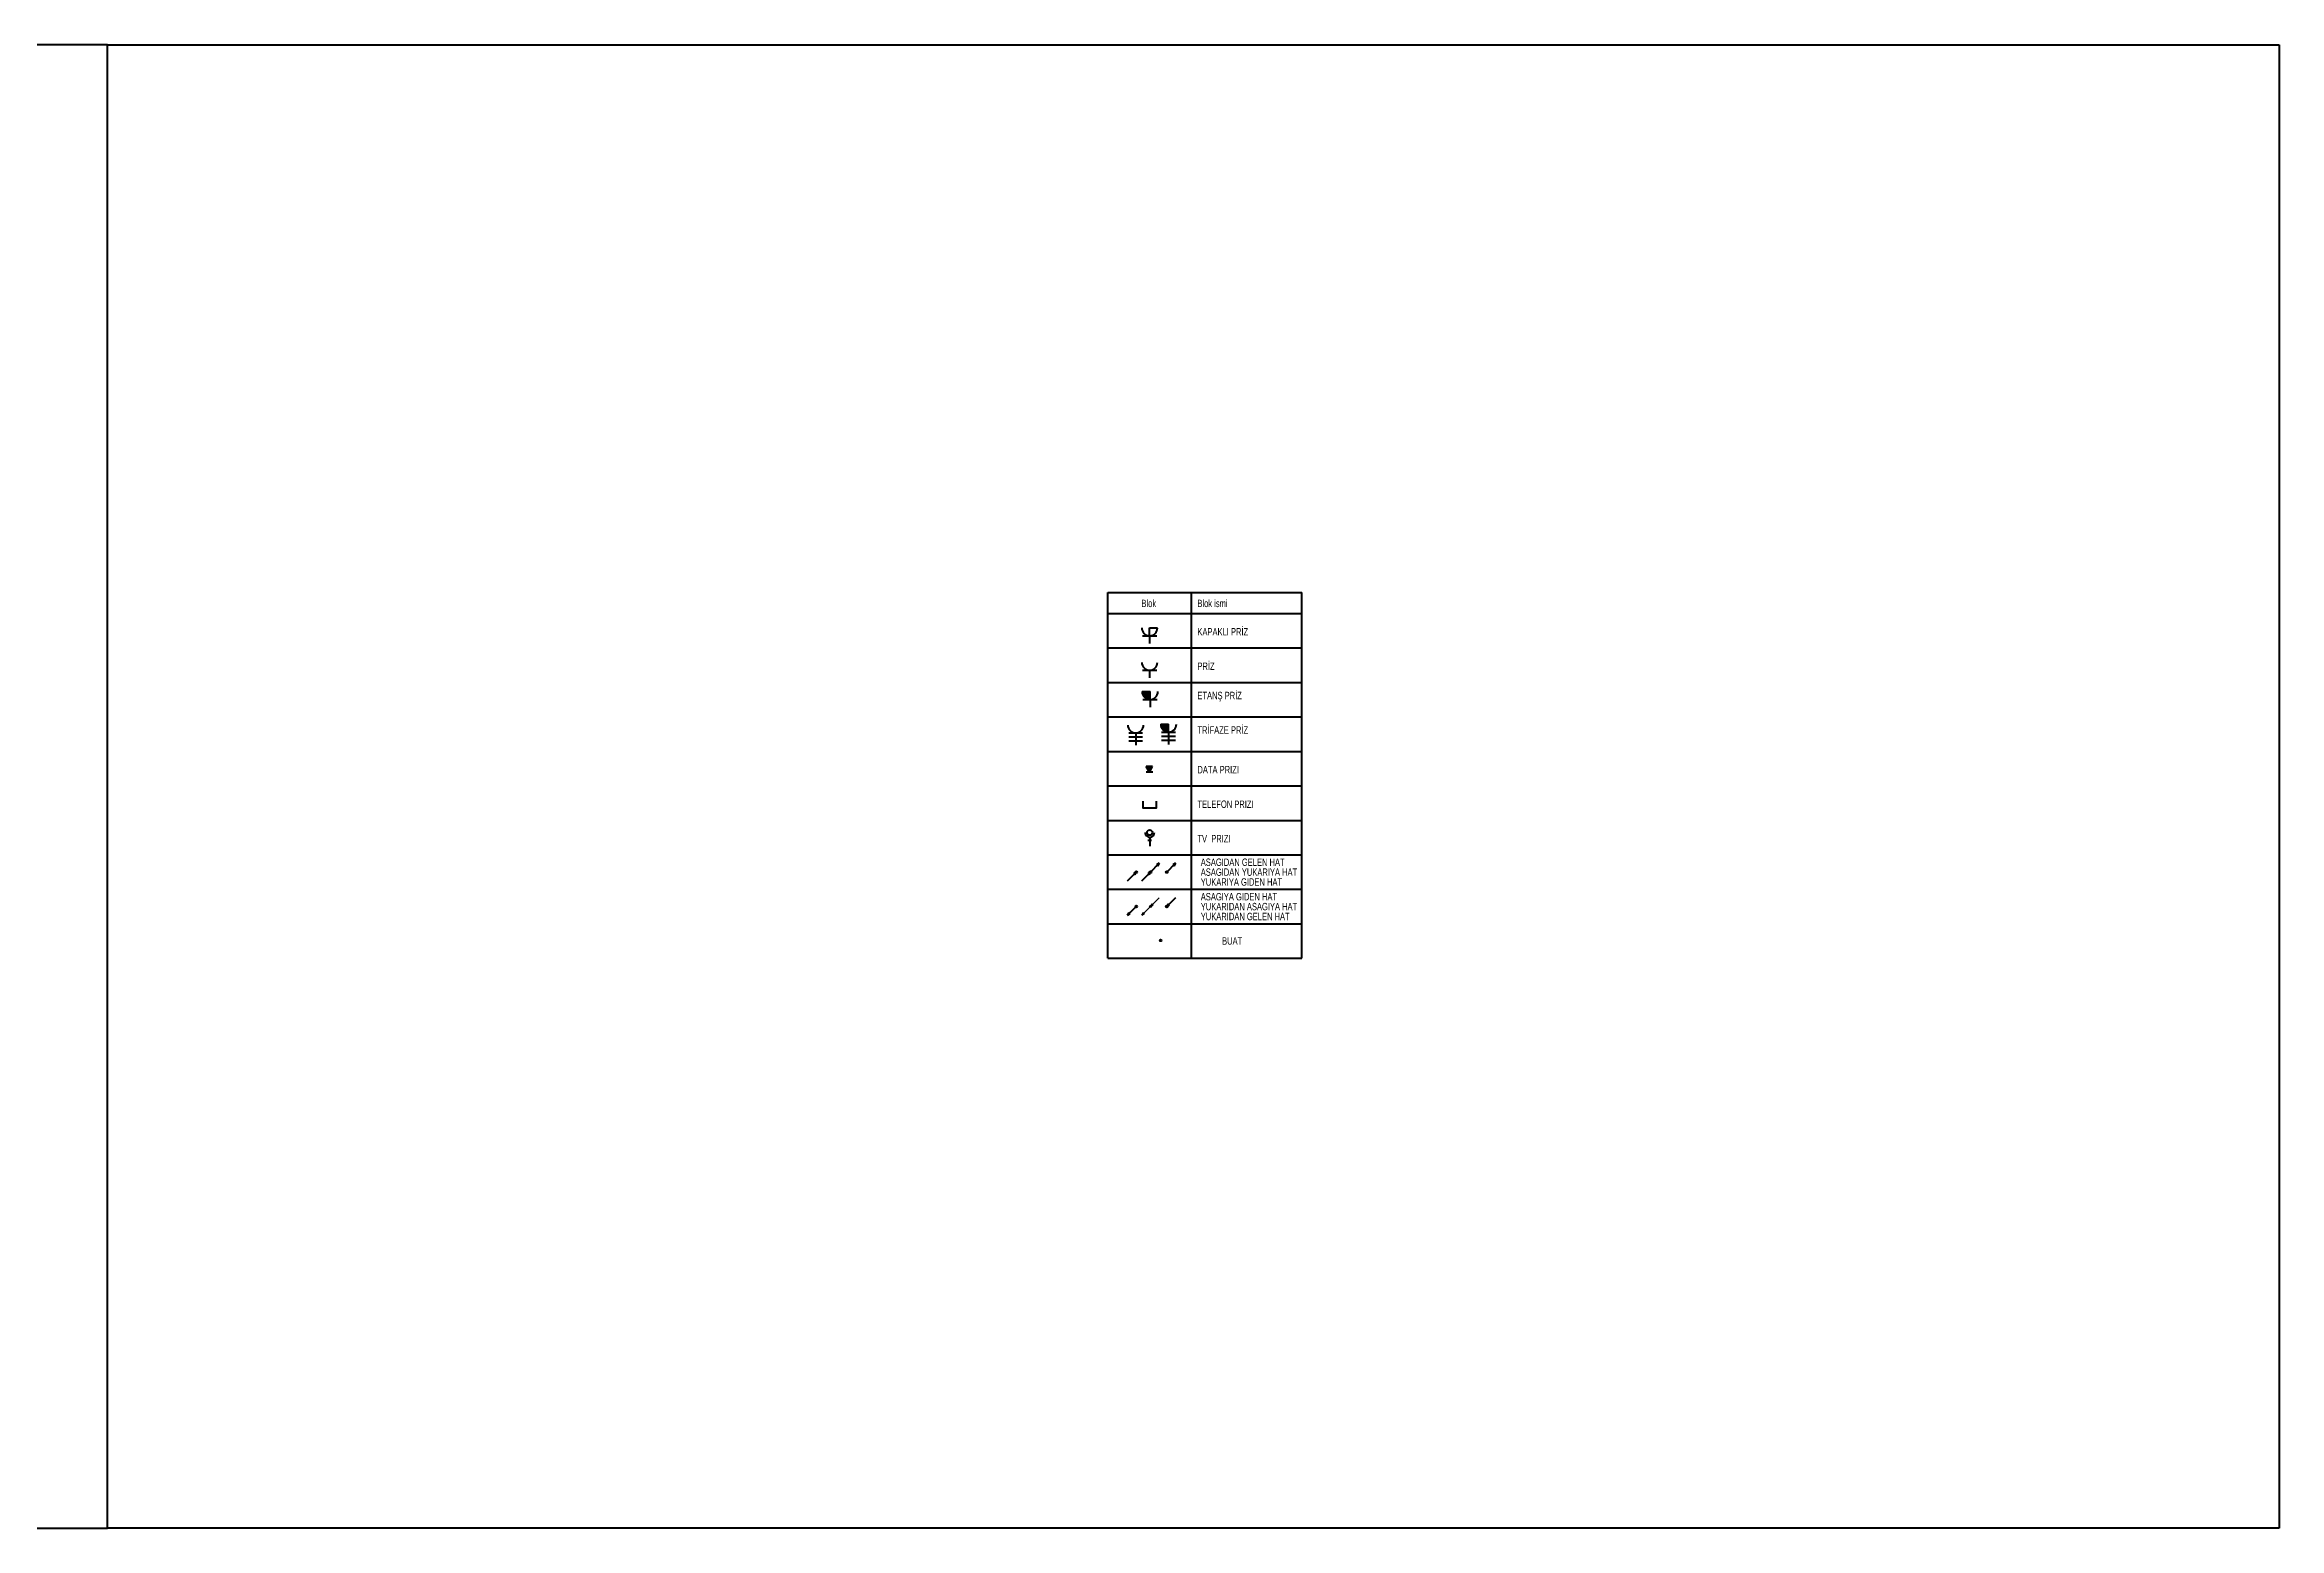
# Model space of a CAD drawing. Header units: millimetres. Extents: x 1852829 to 1882754, y -270850 to -231658.
# Drawn here: x 1871997 to 1876518, y -254055 to -251055 of the extents above; entities that cross this region are included whole.
import ezdxf
from ezdxf.enums import TextEntityAlignment as Align

# ---------------------------------------------------------------- set-up
doc = ezdxf.new("R2010")
doc.units = ezdxf.units.MM
doc.linetypes.add('CONTINOUS', pattern=[0])
doc.linetypes.add('CONTINU', pattern=[0])
for name, color, linetype, lineweight in [('a_çerçeve_line', 7, 'Continuous', 50), ('Data', 171, 'CONTINOUS', 40), ('genell', 4, 'Continuous', 25), ('Priz', 6, 'CONTINOUS', 40), ('Telefon', 2, 'CONTINOUS', 40), ('Tv', 3, 'CONTINOUS', 40)]:
    doc.layers.add(name, color=color, linetype=linetype, lineweight=lineweight)
doc.styles.add('Grupcad', font='arial.ttf', dxfattribs={"width": 0.7})

# ---------------------------------------------------------------- blocks, each defined once
blk = doc.blocks.new('priz')
at = {"layer": 'Priz', "color": 6, "linetype": 'CONTINU'}
blk.add_line((-14.4, 0), (14.4, 0), dxfattribs=at)
blk.add_arc((0, 15.9), 15.9, 180, 0, dxfattribs=at)
blk = doc.blocks.new('TELEFON PRIZI')
at = {"layer": 'Telefon', "linetype": 'CONTINU'}
blk.add_lwpolyline([(13.2, 13.9), (13.2, 0), (-13.2, 0), (-13.2, 13.9)], dxfattribs=at)
blk = doc.blocks.new('ASAGIDAN GELEN HAT')
at = {"linetype": 'Continuous'}
blk.add_hatch(color=0, dxfattribs=at).paths.add_polyline_path([(-5.7, -3.4), (-3.5, -5.6), (0, 0)])
h = blk.add_hatch(color=7, dxfattribs=at)
edge = h.paths.add_edge_path()
edge.add_arc((0, 0), 1.75, 0, 360)
at = {"color": 0, "linetype": 'Continuous'}
for p, q in [((-17.8, -17.8), (0, 0)), ((0, 0), (-5.7, -3.4)), ((0, 0), (-3.5, -5.6)), ((-5.7, -3.4), (-3.5, -5.6))]:
    blk.add_line(p, q, dxfattribs=at)
at = {"color": 7, "linetype": 'Continuous'}
blk.add_circle((0, 0), 1.75, dxfattribs=at)
blk = doc.blocks.new('YUKARIYA GIDEN HAT')
at = {"linetype": 'Continuous'}
h = blk.add_hatch(color=7, dxfattribs=at)
edge = h.paths.add_edge_path()
edge.add_arc((0, 0), 1.75, 0, 360)
blk.add_hatch(color=0, dxfattribs=at).paths.add_polyline_path([(12.1, 14.3), (14.3, 12.1), (17.8, 17.8)])
at = {"color": 0, "linetype": 'Continuous'}
for p, q in [((0, 0), (17.8, 17.8)), ((17.8, 17.8), (12.1, 14.3)), ((12.1, 14.3), (14.3, 12.1)), ((17.8, 17.8), (14.3, 12.1))]:
    blk.add_line(p, q, dxfattribs=at)
at = {"color": 7, "linetype": 'Continuous'}
blk.add_circle((0, 0), 1.75, dxfattribs=at)
blk = doc.blocks.new('ASAGIDAN YUKARIYA HAT')
at = {"color": 0, "linetype": 'CONTINOUS'}
for name in ['ASAGIDAN GELEN HAT', 'YUKARIYA GIDEN HAT']:
    blk.add_blockref(name, (0, 0), dxfattribs=at)
blk = doc.blocks.new('ASAGIYA GIDEN HAT')
at = {"linetype": 'Continuous'}
h = blk.add_hatch(color=7, dxfattribs=at)
edge = h.paths.add_edge_path()
edge.add_arc((0, 0), 1.75, 0, 360)
blk.add_hatch(color=0, dxfattribs=at).paths.add_polyline_path([(-12.1, -14.3), (-14.3, -12.1), (-17.8, -17.8)])
at = {"color": 0, "linetype": 'Continuous'}
for p, q in [((0, 0), (-17.8, -17.8)), ((-17.8, -17.8), (-14.3, -12.1)), ((-17.8, -17.8), (-12.1, -14.3)), ((-12.1, -14.3), (-14.3, -12.1))]:
    blk.add_line(p, q, dxfattribs=at)
at = {"color": 7, "linetype": 'Continuous'}
blk.add_circle((0, 0), 1.75, dxfattribs=at)
blk = doc.blocks.new('YUKARIDAN GELEN HAT')
at = {"linetype": 'Continuous'}
h = blk.add_hatch(color=7, dxfattribs=at)
edge = h.paths.add_edge_path()
edge.add_arc((0.1, 0), 1.75, 0, 360)
blk.add_hatch(color=0, dxfattribs=at).paths.add_polyline_path([(5.7, 3.4), (3.5, 5.6), (0, 0)])
at = {"color": 0, "linetype": 'Continuous'}
for p, q in [((17.8, 17.8), (0, 0)), ((0, 0), (3.5, 5.6)), ((0, 0), (5.7, 3.4)), ((5.7, 3.4), (3.5, 5.6))]:
    blk.add_line(p, q, dxfattribs=at)
at = {"color": 7, "linetype": 'Continuous'}
blk.add_circle((0.1, 0), 1.75, dxfattribs=at)
blk = doc.blocks.new('YUKARIDAN ASAGIYA HAT')
at = {"layer": 'genell', "color": 0, "linetype": 'CONTINOUS'}
for name in ['ASAGIYA GIDEN HAT', 'YUKARIDAN GELEN HAT']:
    blk.add_blockref(name, (0, 0), dxfattribs=at)
blk = doc.blocks.new('BUAT (Enerji)')
at = {"layer": 'Priz', "linetype": 'CONTINU'}
h = blk.add_hatch(color=256, dxfattribs=at)
edge = h.paths.add_edge_path()
edge.add_arc((0, 0), 1.75, 0, 360)
blk.add_circle((0, 0), 1.75, dxfattribs=at)
blk = doc.blocks.new('PRIZ1_ETANŞ')
at = {"layer": 'Priz', "linetype": 'CONTINU'}
blk.add_hatch(color=256, dxfattribs=at).paths.add_polyline_path([(0, 0), (15.9, 0), (15.9, 15.9, 0.414214)])
for p, q in [((0, 14.4), (0, -14.4)), ((0, 0), (15.9, 0)), ((15.9, 15.9), (15.9, 0))]:
    blk.add_line(p, q, dxfattribs=at)
blk.add_arc((15.9, 0), 15.9, 90, 270, dxfattribs=at)
blk = doc.blocks.new('TRIFAZE PRIZ1')
at = {"layer": 'Priz', "linetype": 'CONTINU'}
for p, q in [((0, 14.04), (0, -14.04)), ((8, 14.04), (8, -14.04)), ((16, 14.04), (16, -14.04))]:
    blk.add_line(p, q, dxfattribs=at)
blk.add_arc((31.912, 0), 15.912, 90, 270, dxfattribs=at)
blk = doc.blocks.new('TRIFAZE PRIZ1 ETANŞ')
at = {"layer": 'Priz', "linetype": 'CONTINU'}
blk.add_hatch(color=256, dxfattribs=at).paths.add_polyline_path([(31.9, 15.9, 0.414214), (16, 0), (31.9, 0)])
for p, q in [((0, 14), (0, -14)), ((8, 14), (8, -14)), ((16, 14), (16, -14)), ((16, 0), (31.9, 0)), ((31.9, 15.9), (31.9, 0))]:
    blk.add_line(p, q, dxfattribs=at)
blk.add_arc((31.9, 0), 15.9, 90, 270, dxfattribs=at)
blk = doc.blocks.new('Tv Prz')
at = {"layer": 'Tv', "linetype": 'CONTINU'}
for p, q in [((3.6, 11.4), (-3.7, 11.4)), ((0, 18.3), (0, 11.4)), ((0, 11.4), (0, 0))]:
    blk.add_line(p, q, dxfattribs=at)
blk.add_circle((0, 27.7), 5.4, dxfattribs=at)
blk.add_arc((0, 27.7), 9.4, 180.1856, 0.1856, dxfattribs=at)
blk = doc.blocks.new('Data prz')
at = {"layer": 'Data', "linetype": 'CONTINU'}
blk.add_hatch(color=256, dxfattribs=at).paths.add_polyline_path([(-6.7, 11), (0, 0), (6.5, 11)])
for p, q in [((0, 0), (-6.7, 11)), ((6.5, 11), (-6.7, 11)), ((6.6, 0), (-6.6, 0)), ((0, 0), (6.5, 11))]:
    blk.add_line(p, q, dxfattribs=at)
blk = doc.blocks.new('Kapaklı Priz')
at = {"layer": 'Priz', "color": 6, "linetype": 'CONTINU'}
for p, q in [((-14.4, 0), (14.4, 0)), ((0, 0), (0, 15.9)), ((0, 15.9), (15.9, 15.9))]:
    blk.add_line(p, q, dxfattribs=at)
blk.add_arc((0, 15.9), 15.9, 180, 0, dxfattribs=at)

msp = doc.modelspace()

# ---------------------------------------------------------------- linework, layer by layer
at = {"layer": 'a_çerçeve_line'}
for p, q in [((1872123.9, -251054.6), (1876518.3, -251054.6)), ((1876518.3, -251054.6), (1876518.3, -254054.6)), ((1874147.8, -252901.9), (1874147.8, -252162.1)), ((1874147.8, -252162.1), (1874540.4, -252162.1)), ((1874317.3, -252901.9), (1874317.3, -252162.1)), ((1874540.4, -252901.9), (1874540.4, -252162.1)), ((1874147.8, -252204.6), (1874540.4, -252204.6)), ((1874147.8, -252274.3), (1874540.4, -252274.3)), ((1874232.6, -252249.6), (1874232.6, -252265.2)), ((1874232.6, -252319.4), (1874232.6, -252334.9)), ((1874147.8, -252344), (1874540.4, -252344)), ((1874233.4, -252378.7), (1874233.4, -252394.3)), ((1874147.8, -252413.8), (1874540.4, -252413.8)), ((1874204.4, -252446.2), (1874204.4, -252471.2)), ((1874270.9, -252444.6), (1874270.9, -252469.6)), ((1874147.8, -252483.5), (1874540.4, -252483.5)), ((1874147.8, -252553.2), (1874540.4, -252553.2)), ((1874147.8, -252623), (1874540.4, -252623)), ((1874147.8, -252692.7), (1874540.4, -252692.7)), ((1874147.8, -252762.4), (1874540.4, -252762.4)), ((1874147.8, -252832.2), (1874540.4, -252832.2)), ((1874147.8, -252901.9), (1874540.4, -252901.9)), ((1876518.3, -254054.6), (1872123.9, -254054.6))]:
    msp.add_line(p, q, dxfattribs=at)
msp.add_lwpolyline([(1872123.9, -254054.6), (1872123.9, -251054.6), (1853005.4, -251054.6), (1853005.4, -254054.6)], close=True, dxfattribs=at)

# ---------------------------------------------------------------- block references
for name, p in [('Kapaklı Priz', (1874232.6, -252249.6)), ('priz', (1874232.6, -252319.4)), ('Data prz', (1874232.2, -252525.4)), ('TELEFON PRIZI', (1874232.6, -252598.3)), ('Tv Prz', (1874232.8, -252675.5)), ('ASAGIDAN GELEN HAT', (1874205.6, -252727.6)), ('ASAGIDAN YUKARIYA HAT', (1874234.4, -252727.6)), ('YUKARIYA GIDEN HAT', (1874267.2, -252727.6)), ('YUKARIDAN ASAGIYA HAT', (1874234.4, -252797.3)), ('YUKARIDAN GELEN HAT', (1874267.2, -252797.3)), ('ASAGIYA GIDEN HAT', (1874205.6, -252797.3)), ('BUAT (Enerji)', (1874254.9, -252865.8))]:
    msp.add_blockref(name, p, dxfattribs=at)
at = {"layer": 'a_çerçeve_line', "rotation": 90}
for name, p in [('PRIZ1_ETANŞ', (1874233.4, -252378.7)), ('TRIFAZE PRIZ1', (1874204.4, -252462.2)), ('TRIFAZE PRIZ1 ETANŞ', (1874270.9, -252460.6))]:
    msp.add_blockref(name, p, dxfattribs=at)

# ---------------------------------------------------------------- texts
at = {"layer": 'a_çerçeve_line', "style": 'Grupcad', "width": 0.7}
msp.add_text('Blok', height=15, dxfattribs=at).set_placement((1874230.9, -252184.3), align=Align.MIDDLE_CENTER)
for s, p in [('Blok ismi', (1874329.3, -252184.3)), ('KAPAKLI PRİZ', (1874329.3, -252241.7)), ('PRİZ', (1874329.3, -252311.4)), ('ETANŞ PRİZ', (1874329.3, -252370.6)), ('TRİFAZE PRİZ', (1874329.3, -252440.4)), ('DATA PRIZI', (1874329.3, -252520.6)), ('TELEFON PRIZI', (1874329.3, -252590.4)), ('TV  PRIZI', (1874329.3, -252660.1)), ('ASAGIDAN GELEN HAT', (1874336.1, -252707.7)), ('ASAGIDAN YUKARIYA HAT', (1874336.1, -252727.7)), ('YUKARIYA GIDEN HAT', (1874336.1, -252747.7)), ('ASAGIYA GIDEN HAT', (1874336.1, -252777.4)), ('YUKARIDAN ASAGIYA HAT', (1874336.1, -252797.4)), ('YUKARIDAN GELEN HAT', (1874336.1, -252817.4)), ('BUAT', (1874379.3, -252866.9))]:
    msp.add_text(s, height=15, dxfattribs=at).set_placement(p, align=Align.MIDDLE_LEFT)

doc.saveas('drawing.dxf')
